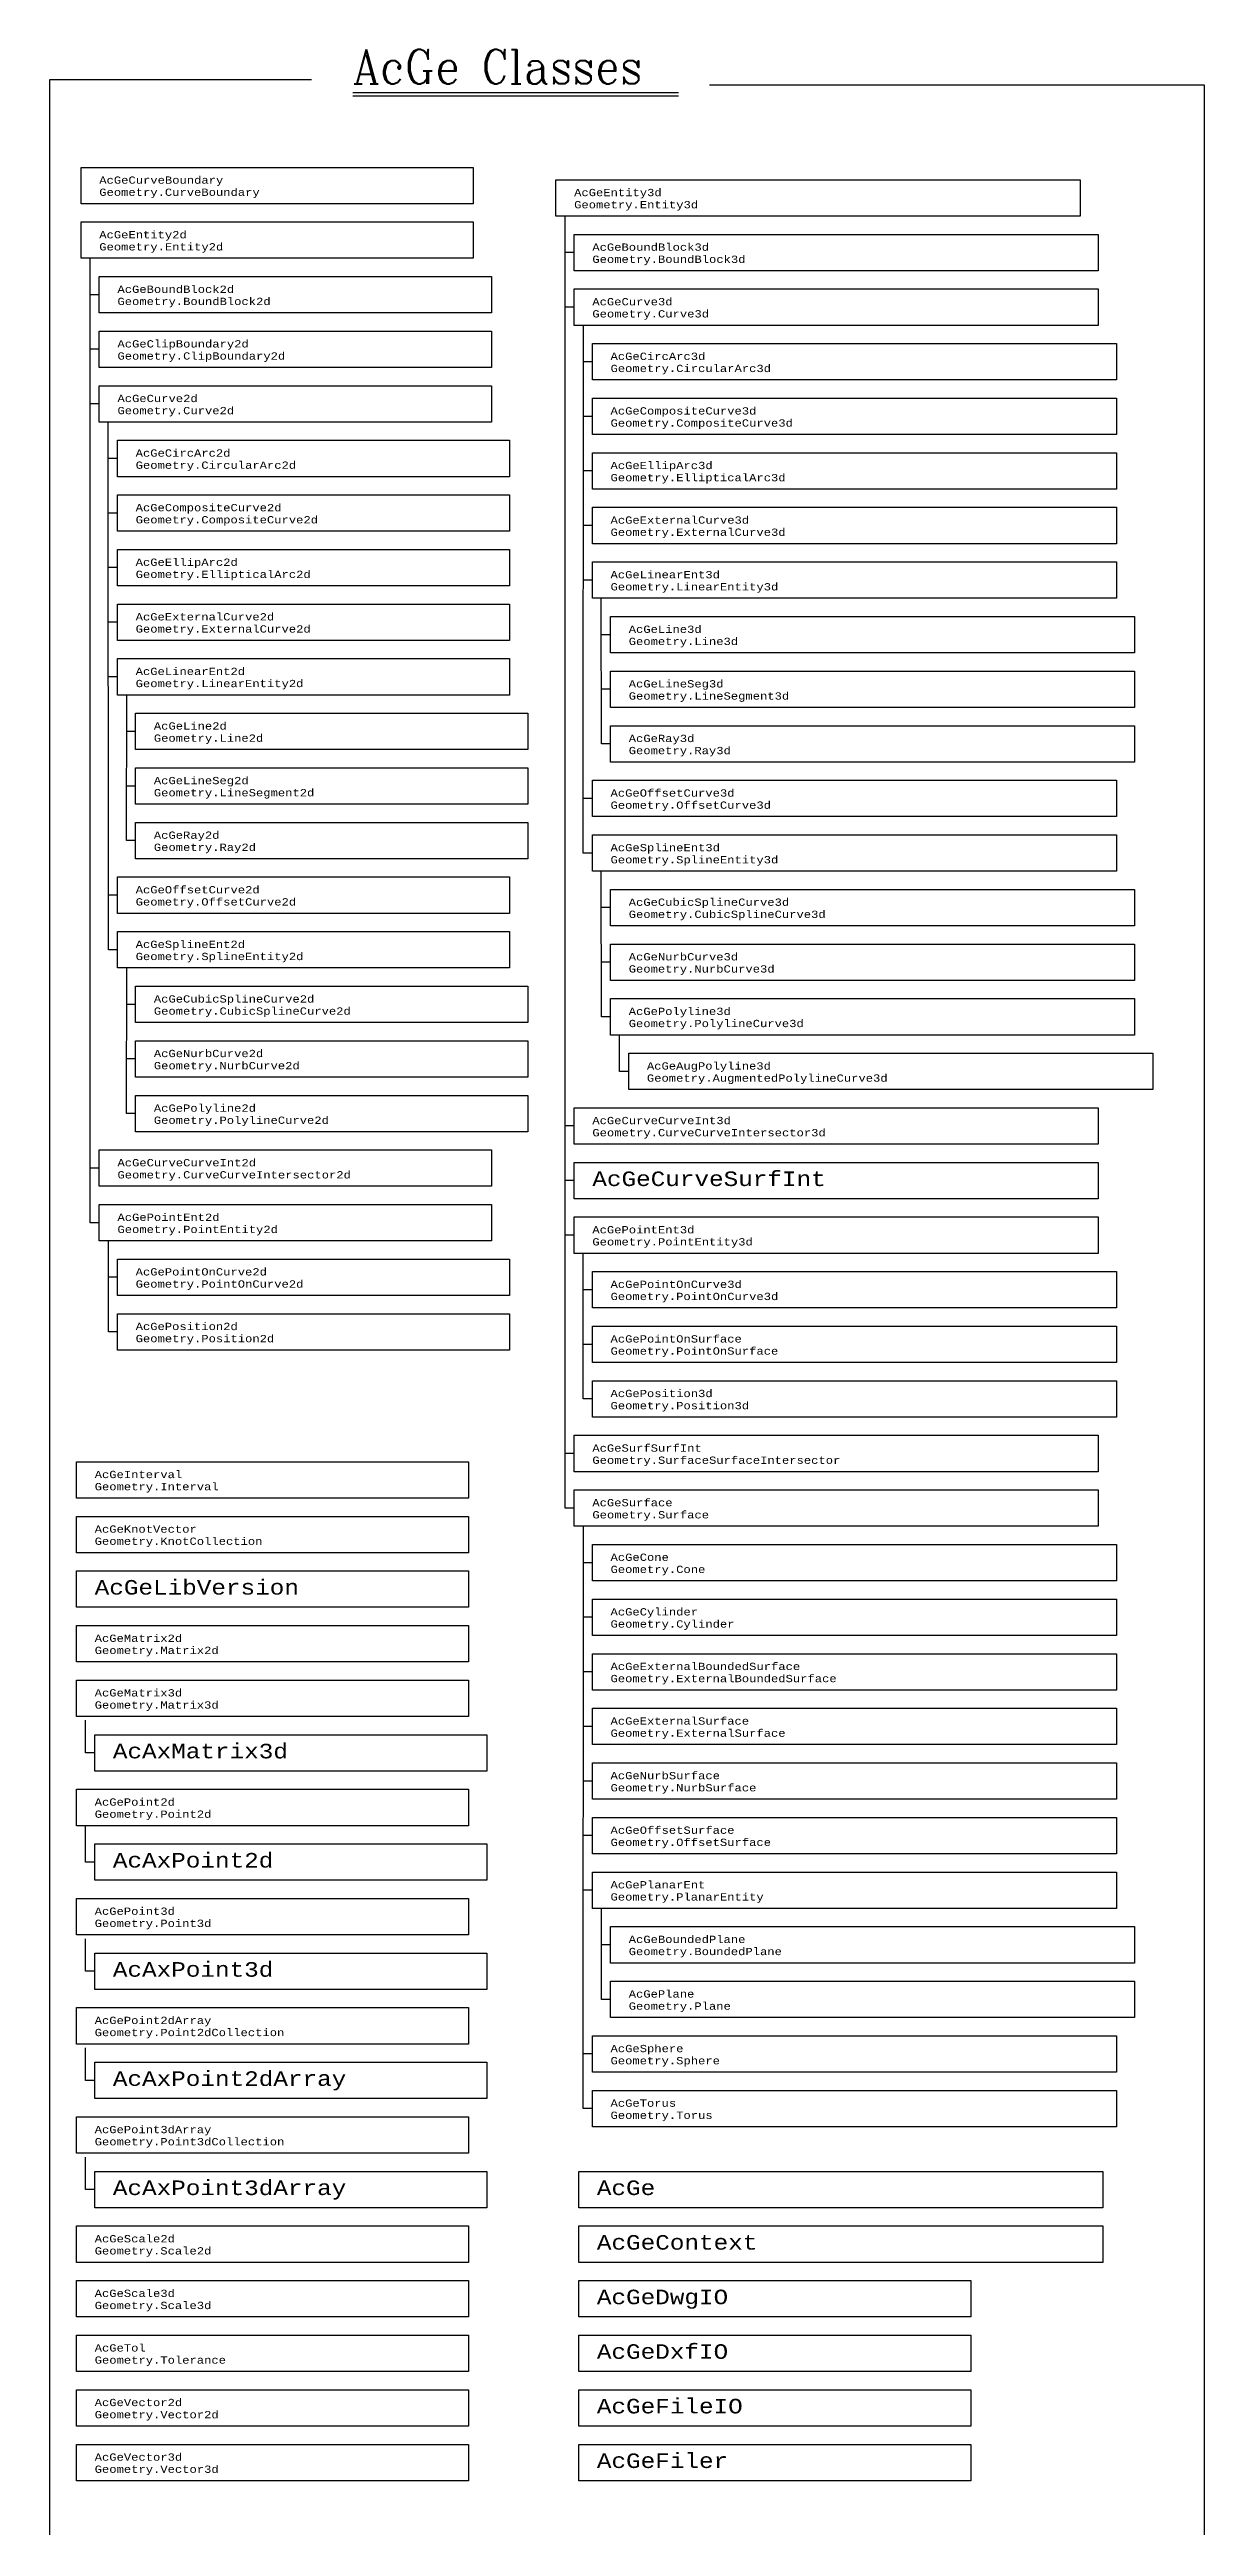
# Model space of a CAD drawing. Extents: x -49 to 186, y -248 to 71.
# Drawn here: x 68.4 to 100.2, y 0.6 to 68.6 of the extents above; entities that cross this region are included whole.
import ezdxf

# ---------------------------------------------------------------- set-up
doc = ezdxf.new("R2010")
doc.units = 0
doc.header["$MEASUREMENT"] = 0
doc.layers.get('0').update_dxf_attribs({"linetype": 'CONTINUOUS'})
doc.layers.add('JUNK', color=7, linetype='CONTINUOUS')
doc.styles.add('ROMANC', font='romanc.shx', dxfattribs={"width": 0.9})
doc.styles.get("Standard").update_dxf_attribs({"font": 'COUR.TTF'})

msp = doc.modelspace()

# ---------------------------------------------------------------- linework, layer by layer
for p, q in [((76.771, 67.438), (85.717, 67.438)), ((76.771, 67.344), (85.717, 67.344)), ((82.598, 28.535), (82.598, 64.041)), ((69.549, 36.377), (69.546, 62.869)), ((82.848, 63.035), (82.598, 63.035)), ((69.799, 61.877), (69.549, 61.877)), ((82.848, 61.535), (82.598, 61.535)), ((83.098, 46.535), (83.101, 61.038)), ((69.799, 60.377), (69.549, 60.377)), ((83.348, 60.035), (83.098, 60.035)), ((69.799, 58.877), (69.549, 58.877)), ((83.348, 58.535), (83.098, 58.535)), ((70.049, 43.877), (70.04, 58.375)), ((70.299, 57.377), (70.049, 57.377)), ((83.348, 57.035), (83.098, 57.035)), ((70.299, 55.877), (70.049, 55.877)), ((83.348, 55.535), (83.098, 55.535)), ((70.299, 54.377), (70.049, 54.377)), ((83.348, 54.035), (83.098, 54.035)), ((83.597, 49.535), (83.595, 53.532)), ((70.299, 52.877), (70.049, 52.877)), ((83.848, 52.535), (83.598, 52.535)), ((70.299, 51.377), (70.049, 51.377)), ((70.549, 46.877), (70.552, 50.877)), ((83.848, 51.035), (83.598, 51.035)), ((70.799, 49.877), (70.549, 49.877)), ((83.848, 49.535), (83.597, 49.535)), ((70.799, 48.377), (70.549, 48.377)), ((83.348, 48.035), (83.098, 48.035)), ((70.799, 46.877), (70.549, 46.877)), ((83.348, 46.535), (83.098, 46.535)), ((83.598, 42.035), (83.595, 46.035)), ((70.299, 45.377), (70.049, 45.377)), ((83.848, 45.035), (83.598, 45.035)), ((70.299, 43.877), (70.049, 43.877)), ((70.549, 39.377), (70.552, 43.376)), ((83.848, 43.535), (83.598, 43.535)), ((70.799, 42.377), (70.549, 42.377)), ((83.848, 42.035), (83.598, 42.035)), ((84.098, 40.535), (84.098, 41.541)), ((70.799, 40.877), (70.549, 40.877)), ((84.348, 40.535), (84.098, 40.535)), ((70.799, 39.377), (70.549, 39.377)), ((82.848, 39.035), (82.598, 39.035)), ((69.799, 37.877), (69.549, 37.877)), ((82.848, 37.535), (82.598, 37.535)), ((69.799, 36.377), (69.549, 36.377)), ((70.049, 33.377), (70.049, 35.883)), ((82.848, 36.035), (82.598, 36.035)), ((83.098, 31.535), (83.092, 35.536)), ((70.299, 34.877), (70.049, 34.877)), ((83.348, 34.535), (83.098, 34.535)), ((70.299, 33.377), (70.049, 33.377)), ((83.348, 33.035), (83.098, 33.035)), ((83.348, 31.535), (83.098, 31.535)), ((82.848, 30.035), (82.598, 30.035)), ((82.848, 28.535), (82.598, 28.535)), ((83.098, 12.035), (83.104, 28.03)), ((83.348, 27.035), (83.098, 27.035)), ((83.348, 25.535), (83.098, 25.535)), ((83.348, 24.035), (83.098, 24.035)), ((69.423, 21.809), (69.423, 22.704)), ((83.348, 22.535), (83.098, 22.535)), ((69.673, 21.809), (69.423, 21.809)), ((83.348, 21.035), (83.098, 21.035)), ((69.423, 18.809), (69.423, 19.809)), ((83.348, 19.535), (83.098, 19.535)), ((69.673, 18.809), (69.423, 18.809)), ((83.348, 18.035), (83.098, 18.035)), ((83.598, 15.035), (83.604, 17.532)), ((69.423, 15.809), (69.423, 16.704)), ((83.848, 16.535), (83.598, 16.535)), ((69.673, 15.809), (69.423, 15.809)), ((83.848, 15.035), (83.598, 15.035)), ((69.423, 12.809), (69.423, 13.704)), ((83.348, 13.535), (83.098, 13.535)), ((69.673, 12.809), (69.423, 12.809)), ((83.348, 12.035), (83.098, 12.035)), ((69.423, 9.809), (69.423, 10.704)), ((69.673, 9.809), (69.423, 9.809))]:
    msp.add_line(p, q)
at = {"color": 3}
msp.add_lwpolyline([(75.628, 67.781), (68.432, 67.781), (68.432, -4.5), (100.169, -4.5), (100.169, 67.631), (86.571, 67.631)], dxfattribs=at)
for points in [[(69.299, 65.377), (80.073, 65.377), (80.073, 64.377), (69.299, 64.377)], [(82.348, 65.035), (96.75, 65.035), (96.75, 64.035), (82.348, 64.035)], [(69.299, 63.877), (80.073, 63.877), (80.073, 62.877), (69.299, 62.877)], [(82.848, 63.535), (97.25, 63.535), (97.25, 62.535), (82.848, 62.535)], [(69.799, 62.377), (80.573, 62.377), (80.573, 61.377), (69.799, 61.377)], [(82.848, 62.035), (97.25, 62.035), (97.25, 61.035), (82.848, 61.035)], [(69.799, 60.877), (80.573, 60.877), (80.573, 59.877), (69.799, 59.877)], [(83.348, 60.535), (97.75, 60.535), (97.75, 59.535), (83.348, 59.535)], [(69.799, 59.377), (80.573, 59.377), (80.573, 58.377), (69.799, 58.377)], [(83.348, 59.035), (97.75, 59.035), (97.75, 58.035), (83.348, 58.035)], [(70.299, 57.877), (81.073, 57.877), (81.073, 56.877), (70.299, 56.877)], [(83.348, 57.535), (97.75, 57.535), (97.75, 56.535), (83.348, 56.535)], [(70.299, 56.377), (81.073, 56.377), (81.073, 55.377), (70.299, 55.377)], [(83.348, 56.035), (97.75, 56.035), (97.75, 55.035), (83.348, 55.035)], [(70.299, 54.877), (81.073, 54.877), (81.073, 53.877), (70.299, 53.877)], [(83.348, 54.535), (97.75, 54.535), (97.75, 53.535), (83.348, 53.535)], [(70.299, 53.377), (81.073, 53.377), (81.073, 52.377), (70.299, 52.377)], [(83.848, 53.035), (98.25, 53.035), (98.25, 52.035), (83.848, 52.035)], [(70.299, 51.877), (81.073, 51.877), (81.073, 50.877), (70.299, 50.877)], [(83.848, 51.535), (98.25, 51.535), (98.25, 50.535), (83.848, 50.535)], [(70.799, 50.377), (81.573, 50.377), (81.573, 49.377), (70.799, 49.377)], [(83.848, 50.035), (98.25, 50.035), (98.25, 49.035), (83.848, 49.035)], [(70.799, 48.877), (81.573, 48.877), (81.573, 47.877), (70.799, 47.877)], [(83.348, 48.535), (97.75, 48.535), (97.75, 47.535), (83.348, 47.535)], [(70.799, 47.377), (81.573, 47.377), (81.573, 46.377), (70.799, 46.377)], [(83.348, 47.035), (97.75, 47.035), (97.75, 46.035), (83.348, 46.035)], [(70.299, 45.877), (81.073, 45.877), (81.073, 44.877), (70.299, 44.877)], [(83.848, 45.535), (98.25, 45.535), (98.25, 44.535), (83.848, 44.535)], [(70.299, 44.377), (81.073, 44.377), (81.073, 43.377), (70.299, 43.377)], [(83.848, 44.035), (98.25, 44.035), (98.25, 43.035), (83.848, 43.035)], [(70.799, 42.877), (81.573, 42.877), (81.573, 41.877), (70.799, 41.877)], [(83.848, 42.535), (98.25, 42.535), (98.25, 41.535), (83.848, 41.535)], [(70.799, 41.377), (81.573, 41.377), (81.573, 40.377), (70.799, 40.377)], [(84.348, 41.035), (98.75, 41.035), (98.75, 40.035), (84.348, 40.035)], [(70.799, 39.877), (81.573, 39.877), (81.573, 38.877), (70.799, 38.877)], [(82.848, 39.535), (97.25, 39.535), (97.25, 38.535), (82.848, 38.535)], [(69.799, 38.377), (80.573, 38.377), (80.573, 37.377), (69.799, 37.377)], [(82.848, 38.035), (97.25, 38.035), (97.25, 37.035), (82.848, 37.035)], [(69.799, 36.877), (80.573, 36.877), (80.573, 35.877), (69.799, 35.877)], [(82.848, 36.535), (97.25, 36.535), (97.25, 35.535), (82.848, 35.535)], [(70.299, 35.377), (81.073, 35.377), (81.073, 34.377), (70.299, 34.377)], [(83.348, 35.035), (97.75, 35.035), (97.75, 34.035), (83.348, 34.035)], [(70.299, 33.877), (81.073, 33.877), (81.073, 32.877), (70.299, 32.877)], [(83.348, 33.535), (97.75, 33.535), (97.75, 32.535), (83.348, 32.535)], [(83.348, 32.035), (97.75, 32.035), (97.75, 31.035), (83.348, 31.035)], [(82.848, 30.535), (97.25, 30.535), (97.25, 29.535), (82.848, 29.535)], [(69.173, 29.809), (79.947, 29.809), (79.947, 28.809), (69.173, 28.809)], [(82.848, 29.035), (97.25, 29.035), (97.25, 28.035), (82.848, 28.035)], [(69.173, 28.309), (79.947, 28.309), (79.947, 27.309), (69.173, 27.309)], [(83.348, 27.535), (97.75, 27.535), (97.75, 26.535), (83.348, 26.535)], [(69.173, 26.809), (79.947, 26.809), (79.947, 25.809), (69.173, 25.809)], [(83.348, 26.035), (97.75, 26.035), (97.75, 25.035), (83.348, 25.035)], [(69.173, 25.309), (79.947, 25.309), (79.947, 24.309), (69.173, 24.309)], [(83.348, 24.535), (97.75, 24.535), (97.75, 23.535), (83.348, 23.535)], [(69.173, 23.809), (79.947, 23.809), (79.947, 22.809), (69.173, 22.809)], [(83.348, 23.035), (97.75, 23.035), (97.75, 22.035), (83.348, 22.035)], [(69.673, 22.309), (80.447, 22.309), (80.447, 21.309), (69.673, 21.309)], [(83.348, 21.535), (97.75, 21.535), (97.75, 20.535), (83.348, 20.535)], [(69.173, 20.809), (79.947, 20.809), (79.947, 19.809), (69.173, 19.809)], [(83.348, 20.035), (97.75, 20.035), (97.75, 19.035), (83.348, 19.035)], [(69.673, 19.309), (80.447, 19.309), (80.447, 18.309), (69.673, 18.309)], [(83.348, 18.535), (97.75, 18.535), (97.75, 17.535), (83.348, 17.535)], [(69.173, 17.809), (79.947, 17.809), (79.947, 16.809), (69.173, 16.809)], [(83.848, 17.035), (98.25, 17.035), (98.25, 16.035), (83.848, 16.035)], [(69.673, 16.309), (80.447, 16.309), (80.447, 15.309), (69.673, 15.309)], [(83.848, 15.535), (98.25, 15.535), (98.25, 14.535), (83.848, 14.535)], [(69.173, 14.809), (79.947, 14.809), (79.947, 13.809), (69.173, 13.809)], [(83.348, 14.035), (97.75, 14.035), (97.75, 13.035), (83.348, 13.035)], [(69.673, 13.309), (80.447, 13.309), (80.447, 12.309), (69.673, 12.309)], [(83.348, 12.535), (97.75, 12.535), (97.75, 11.535), (83.348, 11.535)], [(69.173, 11.809), (79.947, 11.809), (79.947, 10.809), (69.173, 10.809)], [(69.673, 10.309), (80.447, 10.309), (80.447, 9.309), (69.673, 9.309)], [(82.973, 10.309), (97.375, 10.309), (97.375, 9.309), (82.973, 9.309)], [(69.173, 8.809), (79.947, 8.809), (79.947, 7.809), (69.173, 7.809)], [(82.973, 8.809), (97.375, 8.809), (97.375, 7.809), (82.973, 7.809)], [(69.173, 7.309), (79.947, 7.309), (79.947, 6.309), (69.173, 6.309)], [(82.973, 7.309), (93.748, 7.309), (93.748, 6.309), (82.973, 6.309)], [(69.173, 5.809), (79.947, 5.809), (79.947, 4.809), (69.173, 4.809)], [(82.973, 5.809), (93.748, 5.809), (93.748, 4.809), (82.973, 4.809)], [(69.173, 4.309), (79.947, 4.309), (79.947, 3.309), (69.173, 3.309)], [(82.973, 4.309), (93.748, 4.309), (93.748, 3.309), (82.973, 3.309)], [(69.173, 2.809), (79.947, 2.809), (79.947, 1.809), (69.173, 1.809)], [(82.973, 2.809), (93.748, 2.809), (93.748, 1.809), (82.973, 1.809)]]:
    msp.add_lwpolyline(points, close=True)

# ---------------------------------------------------------------- texts
at = {"attachment_point": 1}
for s, insert, char_height in [('\\fCourier New|b0|i0|c0|p49;AcGeCurveBoundary\\P\\C3;Geometry.CurveBoundary', (69.799, 65.127), 0.2), ('\\fCourier New|b0|i0|c0|p49;AcGeEntity3d\\P\\C3;Geometry.Entity3d', (82.848, 64.785), 0.2), ('\\fCourier New|b0|i0|c0|p49;AcGeEntity2d\\P\\C3;Geometry.Entity2d', (69.799, 63.627), 0.2), ('\\fCourier New|b0|i0|c0|p49;AcGeBoundBlock3d\\P\\C3;Geometry.BoundBlock3d', (83.348, 63.285), 0.2), ('\\fCourier New|b0|i0|c0|p49;AcGeBoundBlock2d\\P\\C3;Geometry.BoundBlock2d', (70.299, 62.127), 0.2), ('\\fCourier New|b0|i0|c0|p49;AcGeCurve3d\\P\\C3;Geometry.Curve3d', (83.348, 61.785), 0.2), ('\\fCourier New|b0|i0|c0|p49;AcGeClipBoundary2d\\P\\C3;Geometry.ClipBoundary2d', (70.299, 60.627), 0.2), ('\\fCourier New|b0|i0|c0|p49;AcGeCircArc3d\\P\\C3;Geometry.CircularArc3d', (83.848, 60.285), 0.2), ('\\fCourier New|b0|i0|c0|p49;AcGeCurve2d\\P\\C3;Geometry.Curve2d', (70.299, 59.127), 0.2), ('\\fCourier New|b0|i0|c0|p49;AcGeCompositeCurve3d\\P\\C3;Geometry.CompositeCurve3d', (83.848, 58.785), 0.2), ('\\fCourier New|b0|i0|c0|p49;AcGeCircArc2d\\P\\C3;Geometry.CircularArc2d', (70.799, 57.627), 0.2), ('\\fCourier New|b0|i0|c0|p49;AcGeEllipArc3d\\P\\C3;Geometry.EllipticalArc3d', (83.848, 57.285), 0.2), ('\\fCourier New|b0|i0|c0|p49;AcGeCompositeCurve2d\\P\\C3;Geometry.CompositeCurve2d', (70.799, 56.127), 0.2), ('\\fCourier New|b0|i0|c0|p49;AcGeExternalCurve3d\\P\\C3;Geometry.ExternalCurve3d', (83.848, 55.785), 0.2), ('\\fCourier New|b0|i0|c0|p49;AcGeEllipArc2d\\P\\C3;Geometry.EllipticalArc2d', (70.799, 54.627), 0.2), ('\\fCourier New|b0|i0|c0|p49;AcGeLinearEnt3d\\P\\C3;Geometry.LinearEntity3d', (83.848, 54.285), 0.2), ('\\fCourier New|b0|i0|c0|p49;AcGeExternalCurve2d\\P\\C3;Geometry.ExternalCurve2d', (70.799, 53.127), 0.2), ('\\fCourier New|b0|i0|c0|p49;AcGeLine3d\\P\\C3;Geometry.Line3d', (84.348, 52.785), 0.2), ('\\fCourier New|b0|i0|c0|p49;AcGeLinearEnt2d\\P\\C3;Geometry.LinearEntity2d', (70.799, 51.627), 0.2), ('\\fCourier New|b0|i0|c0|p49;AcGeLineSeg3d\\P\\C3;Geometry.LineSegment3d', (84.348, 51.285), 0.2), ('\\fCourier New|b0|i0|c0|p49;AcGeLine2d\\P\\C3;Geometry.Line2d', (71.299, 50.127), 0.2), ('\\fCourier New|b0|i0|c0|p49;AcGeRay3d\\P\\C3;Geometry.Ray3d', (84.348, 49.785), 0.2), ('\\fCourier New|b0|i0|c0|p49;AcGeLineSeg2d\\P\\C3;Geometry.LineSegment2d', (71.299, 48.627), 0.2), ('\\fCourier New|b0|i0|c0|p49;AcGeOffsetCurve3d\\P\\C3;Geometry.OffsetCurve3d', (83.848, 48.285), 0.2), ('\\fCourier New|b0|i0|c0|p49;AcGeRay2d\\P\\C3;Geometry.Ray2d', (71.299, 47.127), 0.2), ('\\fCourier New|b0|i0|c0|p49;AcGeSplineEnt3d\\P\\C3;Geometry.SplineEntity3d', (83.848, 46.785), 0.2), ('\\fCourier New|b0|i0|c0|p49;AcGeOffsetCurve2d\\P\\C3;Geometry.OffsetCurve2d', (70.799, 45.627), 0.2), ('\\fCourier New|b0|i0|c0|p49;AcGeCubicSplineCurve3d\\P\\C3;Geometry.CubicSplineCurve3d', (84.348, 45.285), 0.2), ('\\fCourier New|b0|i0|c0|p49;AcGeSplineEnt2d\\P\\C3;Geometry.SplineEntity2d', (70.799, 44.127), 0.2), ('\\fCourier New|b0|i0|c0|p49;AcGeNurbCurve3d\\P\\C3;Geometry.NurbCurve3d', (84.348, 43.785), 0.2), ('\\fCourier New|b0|i0|c0|p49;AcGeCubicSplineCurve2d\\P\\C3;Geometry.CubicSplineCurve2d', (71.299, 42.627), 0.2), ('\\fCourier New|b0|i0|c0|p49;AcGePolyline3d\\P\\C3;Geometry.PolylineCurve3d', (84.348, 42.285), 0.2), ('\\fCourier New|b0|i0|c0|p49;AcGeNurbCurve2d\\P\\C3;Geometry.NurbCurve2d', (71.299, 41.127), 0.2), ('\\fCourier New|b0|i0|c0|p49;AcGeAugPolyline3d\\P\\C3;Geometry.AugmentedPolylineCurve3d', (84.848, 40.785), 0.2), ('\\fCourier New|b0|i0|c0|p49;AcGePolyline2d\\P\\C3;Geometry.PolylineCurve2d', (71.299, 39.627), 0.2), ('\\fCourier New|b0|i0|c0|p49;AcGeCurveCurveInt3d\\P\\C3;Geometry.CurveCurveIntersector3d', (83.348, 39.285), 0.2), ('\\fCourier New|b0|i0|c0|p49;AcGeCurveCurveInt2d\\P\\C3;Geometry.CurveCurveIntersector2d', (70.299, 38.127), 0.2), ('\\fCourier New|b0|i0|c0|p49;AcGeCurveSurfInt', (83.348, 37.785), 0.4), ('\\fCourier New|b0|i0|c0|p49;AcGePointEnt2d\\P\\C3;Geometry.PointEntity2d', (70.299, 36.627), 0.2), ('\\fCourier New|b0|i0|c0|p49;AcGePointEnt3d\\P\\C3;Geometry.PointEntity3d', (83.348, 36.285), 0.2), ('\\fCourier New|b0|i0|c0|p49;AcGePointOnCurve2d\\P\\C3;Geometry.PointOnCurve2d', (70.799, 35.127), 0.2), ('\\fCourier New|b0|i0|c0|p49;AcGePointOnCurve3d\\P\\C3;Geometry.PointOnCurve3d', (83.848, 34.785), 0.2), ('\\fCourier New|b0|i0|c0|p49;AcGePosition2d\\P\\C3;Geometry.Position2d', (70.799, 33.627), 0.2), ('\\fCourier New|b0|i0|c0|p49;AcGePointOnSurface\\P\\C3;Geometry.PointOnSurface', (83.848, 33.285), 0.2), ('\\fCourier New|b0|i0|c0|p49;AcGePosition3d\\P\\C3;Geometry.Position3d', (83.848, 31.785), 0.2), ('\\fCourier New|b0|i0|c0|p49;AcGeSurfSurfInt\\P\\C3;Geometry.SurfaceSurfaceIntersector', (83.348, 30.285), 0.2), ('\\fCourier New|b0|i0|c0|p49;AcGeInterval\\P\\C3;Geometry.Interval', (69.673, 29.559), 0.2), ('\\fCourier New|b0|i0|c0|p49;AcGeSurface\\P\\C3;Geometry.Surface', (83.348, 28.785), 0.2), ('\\fCourier New|b0|i0|c0|p49;AcGeKnotVector\\P\\C3;Geometry.KnotCollection', (69.673, 28.059), 0.2), ('\\fCourier New|b0|i0|c0|p49;AcGeCone\\P\\C3;Geometry.Cone', (83.848, 27.285), 0.2), ('\\fCourier New|b0|i0|c0|p49;AcGeLibVersion', (69.673, 26.559), 0.4), ('\\fCourier New|b0|i0|c0|p49;AcGeCylinder\\P\\C3;Geometry.Cylinder', (83.848, 25.785), 0.2), ('\\fCourier New|b0|i0|c0|p49;AcGeMatrix2d\\P\\C3;Geometry.Matrix2d', (69.673, 25.059), 0.2), ('\\fCourier New|b0|i0|c0|p49;AcGeExternalBoundedSurface\\P\\C3;Geometry.ExternalBoundedSurface', (83.848, 24.285), 0.2), ('\\fCourier New|b0|i0|c0|p49;AcGeMatrix3d\\P\\C3;Geometry.Matrix3d', (69.673, 23.559), 0.2), ('\\fCourier New|b0|i0|c0|p49;AcGeExternalSurface\\P\\C3;Geometry.ExternalSurface', (83.848, 22.785), 0.2), ('{\\fCourier New|b0|i0|c0|p49;AcAxMatrix3d}', (70.173, 22.059), 0.4), ('\\fCourier New|b0|i0|c0|p49;AcGeNurbSurface\\P\\C3;Geometry.NurbSurface', (83.848, 21.285), 0.2), ('\\fCourier New|b0|i0|c0|p49;AcGePoint2d\\P\\C3;Geometry.Point2d', (69.673, 20.559), 0.2), ('\\fCourier New|b0|i0|c0|p49;AcGeOffsetSurface\\P\\C3;Geometry.OffsetSurface', (83.848, 19.785), 0.2), ('\\fCourier New|b0|i0|c0|p49;AcAxPoint2d', (70.173, 19.059), 0.4), ('\\fCourier New|b0|i0|c0|p49;AcGePlanarEnt\\P\\C3;Geometry.PlanarEntity', (83.848, 18.285), 0.2), ('\\fCourier New|b0|i0|c0|p49;AcGePoint3d\\P\\C3;Geometry.Point3d', (69.673, 17.559), 0.2), ('{\\fCourier New|b0|i0|c0|p49;AcGeBoundedPlane\\P\\C3;Geometry.BoundedPlane}', (84.348, 16.785), 0.2), ('\\fCourier New|b0|i0|c0|p49;AcAxPoint3d', (70.173, 16.059), 0.4), ('\\fCourier New|b0|i0|c0|p49;AcGePlane\\P\\C3;Geometry.Plane', (84.348, 15.285), 0.2), ('{\\fCourier New|b0|i0|c0|p49;AcGePoint2dArray\\P\\C3;Geometry.Point2dCollection}', (69.673, 14.559), 0.2), ('\\fCourier New|b0|i0|c0|p49;AcGeSphere\\P\\C3;Geometry.Sphere', (83.848, 13.785), 0.2), ('{\\fCourier New|b0|i0|c0|p49;AcAxPoint2dArray}', (70.173, 13.059), 0.4), ('\\fCourier New|b0|i0|c0|p49;AcGeTorus\\P\\C3;Geometry.Torus', (83.848, 12.285), 0.2), ('{\\fCourier New|b0|i0|c0|p49;AcGePoint3dArray\\P\\C3;Geometry.Point3dCollection}', (69.673, 11.559), 0.2), ('{\\fCourier New|b0|i0|c0|p49;AcAxPoint3dArray}', (70.173, 10.059), 0.4), ('\\fCourier New|b0|i0|c0|p49;AcGe', (83.473, 10.059), 0.4), ('\\fCourier New|b0|i0|c0|p49;AcGeScale2d\\P\\C3;Geometry.Scale2d', (69.673, 8.559), 0.2), ('\\fCourier New|b0|i0|c0|p49;AcGeContext', (83.473, 8.559), 0.4), ('\\fCourier New|b0|i0|c0|p49;AcGeScale3d\\P\\C3;Geometry.Scale3d', (69.673, 7.059), 0.2), ('\\fCourier New|b0|i0|c0|p49;AcGeDwgIO', (83.473, 7.059), 0.4), ('\\fCourier New|b0|i0|c0|p49;AcGeTol\\P\\C3;Geometry.Tolerance', (69.673, 5.559), 0.2), ('\\fCourier New|b0|i0|c0|p49;AcGeDxfIO', (83.473, 5.559), 0.4), ('\\fCourier New|b0|i0|c0|p49;AcGeFileIO', (83.473, 4.059), 0.4), ('\\fCourier New|b0|i0|c0|p49;AcGeVector2d\\P\\C3;Geometry.Vector2d', (69.673, 4.059), 0.2), ('\\fCourier New|b0|i0|c0|p49;AcGeVector3d\\P\\C3;Geometry.Vector3d', (69.673, 2.559), 0.2), ('\\fCourier New|b0|i0|c0|p49;AcGeFiler', (83.473, 2.559), 0.4)]:
    msp.add_mtext(s, dxfattribs=dict(at, insert=insert, char_height=char_height))
at = {"layer": 'JUNK', "style": 'ROMANC', "width": 0.9}
msp.add_text('AcGe Classes', height=0.94115, dxfattribs=at).set_placement((76.771, 67.673))

doc.saveas('drawing.dxf')
